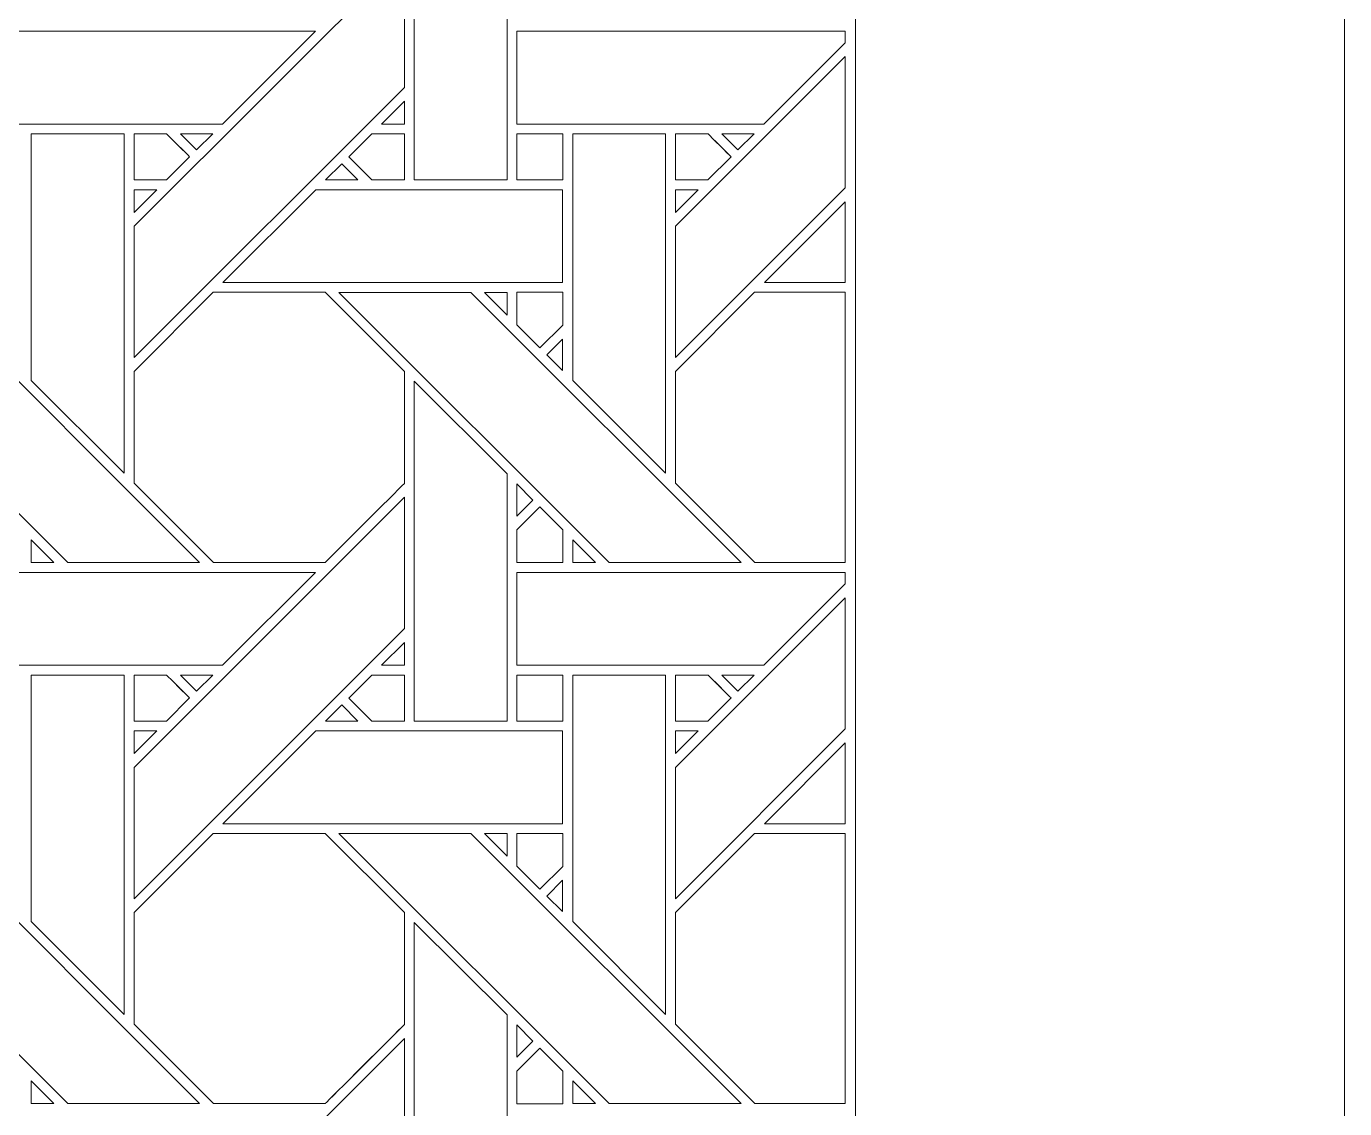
# Model space of a CAD drawing. Header units: inches. Extents: x 3.4 to 21.4, y 0.1 to 18.1.
# Drawn here: x 19.073 to 21.383, y 11.221 to 13.119 of the extents above; entities that cross this region are included whole.
import ezdxf

# ---------------------------------------------------------------- set-up
doc = ezdxf.new("R2010")
doc.units = ezdxf.units.IN
doc.header["$MEASUREMENT"] = 0
doc.layers.add('Design', color=7, linetype='Continuous', lineweight=0)

msp = doc.modelspace()

# ---------------------------------------------------------------- linework, layer by layer
at = {"layer": 'Design'}
for points, knots in [([(3.3829, 18.0948), (3.3829, 18.0948), (3.3829, 0.0948), (3.3829, 0.0948), (3.3829, 0.0948), (21.3829, 0.0948), (21.3829, 0.0948), (21.3829, 0.0948), (21.3829, 18.0948), (21.3829, 18.0948), (21.3829, 18.0948), (3.3829, 18.0948), (3.3829, 18.0948)], [0, 0, 0, 0, 1, 1, 1, 2, 2, 2, 3, 3, 3, 4, 4, 4, 4]), ([(4.2402, 17.2374), (4.2402, 17.2374), (4.2402, 0.9521), (4.2402, 0.9521), (4.2402, 0.9521), (20.5255, 0.9521), (20.5255, 0.9521), (20.5255, 0.9521), (20.5255, 17.2374), (20.5255, 17.2374), (20.5255, 17.2374), (4.2402, 17.2374), (4.2402, 17.2374)], [0, 0, 0, 0, 1, 1, 1, 2, 2, 2, 3, 3, 3, 4, 4, 4, 4]), ([(19.9151, 12.8493), (19.9151, 12.8493), (19.7523, 12.8493), (19.7523, 12.8493), (19.7523, 12.8493), (19.7523, 13.4452), (19.7523, 13.4452), (19.7523, 13.4452), (19.9151, 13.283), (19.9151, 13.283), (19.9151, 13.283), (19.9151, 12.8493), (19.9151, 12.8493)], [0, 0, 0, 0, 1, 1, 1, 2, 2, 2, 3, 3, 3, 4, 4, 4, 4]), ([(19.2615, 12.768), (19.2615, 12.768), (19.7352, 13.2416), (19.7352, 13.2416), (19.7352, 13.2416), (19.7352, 13.0116), (19.7352, 13.0116), (19.7352, 13.0116), (19.2615, 12.5379), (19.2615, 12.5379), (19.2615, 12.5379), (19.2615, 12.768), (19.2615, 12.768)], [0, 0, 0, 0, 1, 1, 1, 2, 2, 2, 3, 3, 3, 4, 4, 4, 4]), ([(18.9836, 12.9474), (18.9836, 12.9474), (18.9836, 13.1101), (18.9836, 13.1101), (18.9836, 13.1101), (19.5793, 13.1101), (19.5793, 13.1101), (19.5793, 13.1101), (19.4166, 12.9474), (19.4166, 12.9474), (19.4166, 12.9474), (18.9836, 12.9474), (18.9836, 12.9474)], [0, 0, 0, 0, 1, 1, 1, 2, 2, 2, 3, 3, 3, 4, 4, 4, 4]), ([(19.9324, 12.9474), (19.9324, 12.9474), (19.9324, 13.1101), (19.9324, 13.1101), (19.9324, 13.1101), (20.5079, 13.1101), (20.5079, 13.1101), (20.5079, 13.1101), (20.5079, 13.0899), (20.5079, 13.0899), (20.5079, 13.0899), (20.3653, 12.9474), (20.3653, 12.9474), (20.3653, 12.9474), (19.9324, 12.9474), (19.9324, 12.9474)], [0, 0, 0, 0, 1, 1, 1, 2, 2, 2, 3, 3, 3, 4, 4, 4, 5, 5, 5, 5]), ([(20.5079, 12.8355), (20.5079, 12.8355), (20.2102, 12.5379), (20.2102, 12.5379), (20.2102, 12.5379), (20.2102, 12.768), (20.2102, 12.768), (20.2102, 12.768), (20.5079, 13.0656), (20.5079, 13.0656), (20.5079, 13.0656), (20.5079, 12.8355), (20.5079, 12.8355)], [0, 0, 0, 0, 1, 1, 1, 2, 2, 2, 3, 3, 3, 4, 4, 4, 4]), ([(19.7352, 12.9872), (19.7352, 12.9872), (19.7352, 12.9474), (19.7352, 12.9474), (19.7352, 12.9474), (19.6954, 12.9474), (19.6954, 12.9474), (19.6954, 12.9474), (19.7352, 12.9872), (19.7352, 12.9872)], [0, 0, 0, 0, 1, 1, 1, 2, 2, 2, 3, 3, 3, 3]), ([(19.2443, 12.9301), (19.2443, 12.9301), (19.2443, 12.335), (19.2443, 12.335), (19.2443, 12.335), (19.0814, 12.4979), (19.0814, 12.4979), (19.0814, 12.4979), (19.0814, 12.9301), (19.0814, 12.9301), (19.0814, 12.9301), (19.2443, 12.9301), (19.2443, 12.9301)], [0, 0, 0, 0, 1, 1, 1, 2, 2, 2, 3, 3, 3, 4, 4, 4, 4]), ([(19.3186, 12.9301), (19.3237, 12.925), (19.3545, 12.8942), (19.3589, 12.8898), (19.3589, 12.8898), (19.3185, 12.8494), (19.3185, 12.8494), (19.3185, 12.8494), (19.2615, 12.8494), (19.2615, 12.8494), (19.2615, 12.8494), (19.2615, 12.9301), (19.2615, 12.9301), (19.2615, 12.9301), (19.3186, 12.9301), (19.3186, 12.9301)], [0, 0, 0, 0, 1, 1, 1, 2, 2, 2, 3, 3, 3, 4, 4, 4, 5, 5, 5, 5]), ([(19.2615, 12.8494), (19.2615, 12.8494), (19.2615, 12.9301), (19.2615, 12.9301), (19.2615, 12.9301), (19.3186, 12.9301), (19.3186, 12.9301), (19.3238, 12.9249), (19.3546, 12.8941), (19.3589, 12.8898), (19.3589, 12.8898), (19.3185, 12.8494), (19.3185, 12.8494), (19.3185, 12.8494), (19.2615, 12.8494), (19.2615, 12.8494)], [0, 0, 0, 0, 1, 1, 1, 2, 2, 2, 3, 3, 3, 4, 4, 4, 5, 5, 5, 5]), ([(19.3429, 12.9301), (19.3429, 12.9301), (19.3994, 12.9301), (19.3994, 12.9301), (19.3994, 12.9301), (19.3711, 12.9019), (19.3711, 12.9019), (19.3711, 12.9019), (19.3429, 12.9301), (19.3429, 12.9301)], [0, 0, 0, 0, 1, 1, 1, 2, 2, 2, 3, 3, 3, 3]), ([(19.7352, 12.9302), (19.7352, 12.9302), (19.7352, 12.8494), (19.7352, 12.8494), (19.7352, 12.8494), (19.6781, 12.8494), (19.6781, 12.8494), (19.6781, 12.8494), (19.6377, 12.8897), (19.6377, 12.8897), (19.6377, 12.8897), (19.6782, 12.9302), (19.6782, 12.9302), (19.6782, 12.9302), (19.7352, 12.9302), (19.7352, 12.9302)], [0, 0, 0, 0, 1, 1, 1, 2, 2, 2, 3, 3, 3, 4, 4, 4, 5, 5, 5, 5]), ([(19.6377, 12.8897), (19.6377, 12.8897), (19.6782, 12.9302), (19.6782, 12.9302), (19.6782, 12.9302), (19.7352, 12.9302), (19.7352, 12.9302), (19.7352, 12.9302), (19.7352, 12.8494), (19.7352, 12.8494), (19.7352, 12.8494), (19.6781, 12.8494), (19.6781, 12.8494), (19.6781, 12.8494), (19.6377, 12.8897), (19.6377, 12.8897)], [0, 0, 0, 0, 1, 1, 1, 2, 2, 2, 3, 3, 3, 4, 4, 4, 5, 5, 5, 5]), ([(20.0127, 12.8494), (20.0127, 12.8494), (19.9324, 12.8494), (19.9324, 12.8494), (19.9324, 12.8494), (19.9324, 12.9301), (19.9324, 12.9301), (19.9324, 12.9301), (20.0127, 12.9301), (20.0127, 12.9301), (20.0127, 12.9301), (20.0127, 12.8494), (20.0127, 12.8494)], [0, 0, 0, 0, 1, 1, 1, 2, 2, 2, 3, 3, 3, 4, 4, 4, 4]), ([(19.9324, 12.8494), (19.9324, 12.8494), (19.9324, 12.9301), (19.9324, 12.9301), (19.9324, 12.9301), (20.0127, 12.9301), (20.0127, 12.9301), (20.0127, 12.9301), (20.0127, 12.8494), (20.0127, 12.8494), (20.0127, 12.8494), (19.9324, 12.8494), (19.9324, 12.8494)], [0, 0, 0, 0, 1, 1, 1, 2, 2, 2, 3, 3, 3, 4, 4, 4, 4]), ([(20.1931, 12.335), (20.1931, 12.335), (20.0302, 12.4979), (20.0302, 12.4979), (20.0302, 12.4979), (20.0302, 12.9301), (20.0302, 12.9301), (20.0302, 12.9301), (20.1931, 12.9301), (20.1931, 12.9301), (20.1931, 12.9301), (20.1931, 12.335), (20.1931, 12.335)], [0, 0, 0, 0, 1, 1, 1, 2, 2, 2, 3, 3, 3, 4, 4, 4, 4]), ([(20.2103, 12.8494), (20.2103, 12.8494), (20.2103, 12.9301), (20.2103, 12.9301), (20.2103, 12.9301), (20.2673, 12.9301), (20.2673, 12.9301), (20.2725, 12.925), (20.3032, 12.8942), (20.3077, 12.8898), (20.3077, 12.8898), (20.2672, 12.8494), (20.2672, 12.8494), (20.2672, 12.8494), (20.2103, 12.8494), (20.2103, 12.8494)], [0, 0, 0, 0, 1, 1, 1, 2, 2, 2, 3, 3, 3, 4, 4, 4, 5, 5, 5, 5]), ([(20.2103, 12.8494), (20.2103, 12.8494), (20.2103, 12.9301), (20.2103, 12.9301), (20.2103, 12.9301), (20.2673, 12.9301), (20.2673, 12.9301), (20.2727, 12.9248), (20.3035, 12.894), (20.3077, 12.8898), (20.3077, 12.8898), (20.2672, 12.8494), (20.2672, 12.8494), (20.2672, 12.8494), (20.2103, 12.8494), (20.2103, 12.8494)], [0, 0, 0, 0, 1, 1, 1, 2, 2, 2, 3, 3, 3, 4, 4, 4, 5, 5, 5, 5]), ([(20.2916, 12.9301), (20.2916, 12.9301), (20.3481, 12.9301), (20.3481, 12.9301), (20.3481, 12.9301), (20.3198, 12.9019), (20.3198, 12.9019), (20.3198, 12.9019), (20.2916, 12.9301), (20.2916, 12.9301)], [0, 0, 0, 0, 1, 1, 1, 2, 2, 2, 3, 3, 3, 3]), ([(19.6256, 12.8776), (19.6256, 12.8776), (19.6538, 12.8493), (19.6538, 12.8493), (19.6538, 12.8493), (19.5973, 12.8493), (19.5973, 12.8493), (19.5973, 12.8493), (19.6256, 12.8776), (19.6256, 12.8776)], [0, 0, 0, 0, 1, 1, 1, 2, 2, 2, 3, 3, 3, 3]), ([(19.3013, 12.8322), (19.3013, 12.8322), (19.2615, 12.7924), (19.2615, 12.7924), (19.2615, 12.7924), (19.2615, 12.8322), (19.2615, 12.8322), (19.2615, 12.8322), (19.3013, 12.8322), (19.3013, 12.8322)], [0, 0, 0, 0, 1, 1, 1, 2, 2, 2, 3, 3, 3, 3]), ([(20.0126, 12.8322), (20.0126, 12.8322), (20.0126, 12.6694), (20.0126, 12.6694), (20.0126, 12.6694), (19.4173, 12.6694), (19.4173, 12.6694), (19.4173, 12.6694), (19.5802, 12.8322), (19.5802, 12.8322), (19.5802, 12.8322), (20.0126, 12.8322), (20.0126, 12.8322)], [0, 0, 0, 0, 1, 1, 1, 2, 2, 2, 3, 3, 3, 4, 4, 4, 4]), ([(20.2501, 12.8322), (20.2501, 12.8322), (20.2102, 12.7924), (20.2102, 12.7924), (20.2102, 12.7924), (20.2102, 12.8322), (20.2102, 12.8322), (20.2102, 12.8322), (20.2501, 12.8322), (20.2501, 12.8322)], [0, 0, 0, 0, 1, 1, 1, 2, 2, 2, 3, 3, 3, 3]), ([(20.3661, 12.6694), (20.3661, 12.6694), (20.5079, 12.8111), (20.5079, 12.8111), (20.5079, 12.8111), (20.5079, 12.6694), (20.5079, 12.6694), (20.5079, 12.6694), (20.3661, 12.6694), (20.3661, 12.6694)], [0, 0, 0, 0, 1, 1, 1, 2, 2, 2, 3, 3, 3, 3]), ([(19.1455, 12.1786), (19.1455, 12.1786), (18.6719, 12.6522), (18.6719, 12.6522), (18.6719, 12.6522), (18.9029, 12.6522), (18.9029, 12.6522), (18.9029, 12.6522), (19.3765, 12.1786), (19.3765, 12.1786), (19.3765, 12.1786), (19.1455, 12.1786), (19.1455, 12.1786)], [0, 0, 0, 0, 1, 1, 1, 2, 2, 2, 3, 3, 3, 4, 4, 4, 4]), ([(19.4002, 12.6523), (19.4002, 12.6523), (19.5965, 12.6523), (19.5965, 12.6523), (19.5965, 12.6523), (19.7352, 12.5135), (19.7352, 12.5135), (19.7352, 12.5135), (19.7352, 12.3173), (19.7352, 12.3173), (19.7174, 12.2994), (19.6055, 12.1876), (19.5965, 12.1786), (19.5965, 12.1786), (19.4008, 12.1786), (19.4008, 12.1786), (19.4008, 12.1786), (19.2615, 12.3179), (19.2615, 12.3179), (19.2615, 12.3179), (19.2615, 12.5135), (19.2615, 12.5135), (19.2615, 12.5135), (19.4002, 12.6523), (19.4002, 12.6523)], [0, 0, 0, 0, 1, 1, 1, 2, 2, 2, 3, 3, 3, 4, 4, 4, 5, 5, 5, 6, 6, 6, 7, 7, 7, 8, 8, 8, 8]), ([(19.7352, 12.3173), (19.7173, 12.2993), (19.6054, 12.1876), (19.5965, 12.1786), (19.5965, 12.1786), (19.4008, 12.1786), (19.4008, 12.1786), (19.4008, 12.1786), (19.2615, 12.3179), (19.2615, 12.3179), (19.2615, 12.3179), (19.2615, 12.5135), (19.2615, 12.5135), (19.2615, 12.5135), (19.4002, 12.6523), (19.4002, 12.6523), (19.4002, 12.6523), (19.5965, 12.6523), (19.5965, 12.6523), (19.5965, 12.6523), (19.7352, 12.5135), (19.7352, 12.5135), (19.7352, 12.5135), (19.7352, 12.3173), (19.7352, 12.3173)], [0, 0, 0, 0, 1, 1, 1, 2, 2, 2, 3, 3, 3, 4, 4, 4, 5, 5, 5, 6, 6, 6, 7, 7, 7, 8, 8, 8, 8]), ([(20.3252, 12.1786), (20.3252, 12.1786), (20.0942, 12.1786), (20.0942, 12.1786), (20.0942, 12.1786), (19.6206, 12.6522), (19.6206, 12.6522), (19.6206, 12.6522), (19.8516, 12.6522), (19.8516, 12.6522), (19.8516, 12.6522), (20.3252, 12.1786), (20.3252, 12.1786)], [0, 0, 0, 0, 1, 1, 1, 2, 2, 2, 3, 3, 3, 4, 4, 4, 4]), ([(19.9151, 12.6522), (19.9151, 12.6522), (19.9151, 12.6124), (19.9151, 12.6124), (19.9151, 12.6124), (19.8757, 12.6522), (19.8757, 12.6522), (19.8757, 12.6522), (19.9151, 12.6522), (19.9151, 12.6522)], [0, 0, 0, 0, 1, 1, 1, 2, 2, 2, 3, 3, 3, 3]), ([(20.0127, 12.6523), (20.0127, 12.6523), (20.0127, 12.5947), (20.0127, 12.5947), (20.0127, 12.5947), (19.9727, 12.5547), (19.9727, 12.5547), (19.9727, 12.5547), (19.9324, 12.5951), (19.9324, 12.5951), (19.9324, 12.5951), (19.9324, 12.6523), (19.9324, 12.6523), (19.9324, 12.6523), (20.0127, 12.6523), (20.0127, 12.6523)], [0, 0, 0, 0, 1, 1, 1, 2, 2, 2, 3, 3, 3, 4, 4, 4, 5, 5, 5, 5]), ([(19.9727, 12.5547), (19.9727, 12.5547), (19.9324, 12.5951), (19.9324, 12.5951), (19.9324, 12.5951), (19.9324, 12.6523), (19.9324, 12.6523), (19.9324, 12.6523), (20.0127, 12.6523), (20.0127, 12.6523), (20.0127, 12.6523), (20.0127, 12.5947), (20.0127, 12.5947), (20.0127, 12.5947), (19.9727, 12.5547), (19.9727, 12.5547)], [0, 0, 0, 0, 1, 1, 1, 2, 2, 2, 3, 3, 3, 4, 4, 4, 5, 5, 5, 5]), ([(20.349, 12.6523), (20.349, 12.6523), (20.5079, 12.6523), (20.5079, 12.6523), (20.5079, 12.6523), (20.5079, 12.1786), (20.5079, 12.1786), (20.5079, 12.1786), (20.3495, 12.1786), (20.3495, 12.1786), (20.3495, 12.1786), (20.2103, 12.3179), (20.2103, 12.3179), (20.2103, 12.3179), (20.2103, 12.5135), (20.2103, 12.5135), (20.2103, 12.5135), (20.349, 12.6523), (20.349, 12.6523)], [0, 0, 0, 0, 1, 1, 1, 2, 2, 2, 3, 3, 3, 4, 4, 4, 5, 5, 5, 6, 6, 6, 6]), ([(20.3495, 12.1786), (20.3495, 12.1786), (20.2103, 12.3179), (20.2103, 12.3179), (20.2103, 12.3179), (20.2103, 12.5135), (20.2103, 12.5135), (20.2103, 12.5135), (20.349, 12.6523), (20.349, 12.6523), (20.349, 12.6523), (20.5079, 12.6523), (20.5079, 12.6523), (20.5079, 12.6523), (20.5079, 12.1786), (20.5079, 12.1786), (20.5079, 12.1786), (20.3495, 12.1786), (20.3495, 12.1786)], [0, 0, 0, 0, 1, 1, 1, 2, 2, 2, 3, 3, 3, 4, 4, 4, 5, 5, 5, 6, 6, 6, 6]), ([(20.0126, 12.5704), (20.0126, 12.5704), (20.0126, 12.5152), (20.0126, 12.5152), (20.0126, 12.5152), (19.9848, 12.5426), (19.9848, 12.5426), (19.9848, 12.5426), (20.0126, 12.5704), (20.0126, 12.5704)], [0, 0, 0, 0, 1, 1, 1, 2, 2, 2, 3, 3, 3, 3]), ([(19.7523, 11.9006), (19.7523, 11.9006), (19.7523, 12.4964), (19.7523, 12.4964), (19.7523, 12.4964), (19.9151, 12.3343), (19.9151, 12.3343), (19.9151, 12.3343), (19.9151, 11.9006), (19.9151, 11.9006), (19.9151, 11.9006), (19.7523, 11.9006), (19.7523, 11.9006)], [0, 0, 0, 0, 1, 1, 1, 2, 2, 2, 3, 3, 3, 4, 4, 4, 4]), ([(19.9324, 12.26), (19.9324, 12.26), (19.9324, 12.3168), (19.9324, 12.3168), (19.9324, 12.3168), (19.9605, 12.2882), (19.9605, 12.2882), (19.9605, 12.2882), (19.9324, 12.26), (19.9324, 12.26)], [0, 0, 0, 0, 1, 1, 1, 2, 2, 2, 3, 3, 3, 3]), ([(19.2615, 11.5892), (19.2615, 11.5892), (19.2615, 11.8193), (19.2615, 11.8193), (19.2615, 11.8193), (19.7352, 12.2929), (19.7352, 12.2929), (19.7352, 12.2929), (19.7352, 12.0628), (19.7352, 12.0628), (19.7352, 12.0628), (19.2615, 11.5892), (19.2615, 11.5892)], [0, 0, 0, 0, 1, 1, 1, 2, 2, 2, 3, 3, 3, 4, 4, 4, 4]), ([(19.9324, 12.1784), (19.9324, 12.1784), (19.9324, 12.2357), (19.9324, 12.2357), (19.9324, 12.2357), (19.9727, 12.276), (19.9727, 12.276), (19.9727, 12.276), (20.0131, 12.2357), (20.0131, 12.2357), (20.0131, 12.2357), (20.0131, 12.1784), (20.0131, 12.1784), (20.0131, 12.1784), (19.9324, 12.1784), (19.9324, 12.1784)], [0, 0, 0, 0, 1, 1, 1, 2, 2, 2, 3, 3, 3, 4, 4, 4, 5, 5, 5, 5]), ([(19.9727, 12.276), (19.9727, 12.276), (20.0131, 12.2357), (20.0131, 12.2357), (20.0131, 12.2357), (20.0131, 12.1784), (20.0131, 12.1784), (20.0131, 12.1784), (19.9324, 12.1784), (19.9324, 12.1784), (19.9324, 12.1784), (19.9324, 12.2357), (19.9324, 12.2357), (19.9324, 12.2357), (19.9727, 12.276), (19.9727, 12.276)], [0, 0, 0, 0, 1, 1, 1, 2, 2, 2, 3, 3, 3, 4, 4, 4, 5, 5, 5, 5]), ([(19.0815, 12.1786), (19.0815, 12.1786), (19.0815, 12.2184), (19.0815, 12.2184), (19.0815, 12.2184), (19.1213, 12.1786), (19.1213, 12.1786), (19.1213, 12.1786), (19.0815, 12.1786), (19.0815, 12.1786)], [0, 0, 0, 0, 1, 1, 1, 2, 2, 2, 3, 3, 3, 3]), ([(20.0303, 12.1786), (20.0303, 12.1786), (20.0303, 12.2184), (20.0303, 12.2184), (20.0303, 12.2184), (20.07, 12.1786), (20.07, 12.1786), (20.07, 12.1786), (20.0303, 12.1786), (20.0303, 12.1786)], [0, 0, 0, 0, 1, 1, 1, 2, 2, 2, 3, 3, 3, 3]), ([(19.4166, 11.9986), (19.4166, 11.9986), (18.9836, 11.9986), (18.9836, 11.9986), (18.9836, 11.9986), (18.9836, 12.1613), (18.9836, 12.1613), (18.9836, 12.1613), (19.5793, 12.1613), (19.5793, 12.1613), (19.5793, 12.1613), (19.4166, 11.9986), (19.4166, 11.9986)], [0, 0, 0, 0, 1, 1, 1, 2, 2, 2, 3, 3, 3, 4, 4, 4, 4]), ([(20.5079, 12.1613), (20.5079, 12.1613), (20.5079, 12.1411), (20.5079, 12.1411), (20.5079, 12.1411), (20.3653, 11.9986), (20.3653, 11.9986), (20.3653, 11.9986), (19.9324, 11.9986), (19.9324, 11.9986), (19.9324, 11.9986), (19.9324, 12.1613), (19.9324, 12.1613), (19.9324, 12.1613), (20.5079, 12.1613), (20.5079, 12.1613)], [0, 0, 0, 0, 1, 1, 1, 2, 2, 2, 3, 3, 3, 4, 4, 4, 5, 5, 5, 5]), ([(20.2102, 11.5892), (20.2102, 11.5892), (20.2102, 11.8193), (20.2102, 11.8193), (20.2102, 11.8193), (20.5079, 12.1169), (20.5079, 12.1169), (20.5079, 12.1169), (20.5079, 11.8868), (20.5079, 11.8868), (20.5079, 11.8868), (20.2102, 11.5892), (20.2102, 11.5892)], [0, 0, 0, 0, 1, 1, 1, 2, 2, 2, 3, 3, 3, 4, 4, 4, 4]), ([(19.7352, 12.0384), (19.7352, 12.0384), (19.7352, 11.9987), (19.7352, 11.9987), (19.7352, 11.9987), (19.6954, 11.9987), (19.6954, 11.9987), (19.6954, 11.9987), (19.7352, 12.0384), (19.7352, 12.0384)], [0, 0, 0, 0, 1, 1, 1, 2, 2, 2, 3, 3, 3, 3]), ([(19.0814, 11.5492), (19.0814, 11.5492), (19.0814, 11.9814), (19.0814, 11.9814), (19.0814, 11.9814), (19.2443, 11.9814), (19.2443, 11.9814), (19.2443, 11.9814), (19.2443, 11.3863), (19.2443, 11.3863), (19.2443, 11.3863), (19.0814, 11.5492), (19.0814, 11.5492)], [0, 0, 0, 0, 1, 1, 1, 2, 2, 2, 3, 3, 3, 4, 4, 4, 4]), ([(19.3186, 11.9814), (19.3237, 11.9763), (19.3545, 11.9455), (19.3589, 11.9411), (19.3589, 11.9411), (19.3185, 11.9006), (19.3185, 11.9006), (19.3185, 11.9006), (19.2615, 11.9006), (19.2615, 11.9006), (19.2615, 11.9006), (19.2615, 11.9814), (19.2615, 11.9814), (19.2615, 11.9814), (19.3186, 11.9814), (19.3186, 11.9814)], [0, 0, 0, 0, 1, 1, 1, 2, 2, 2, 3, 3, 3, 4, 4, 4, 5, 5, 5, 5]), ([(19.3589, 11.9411), (19.3589, 11.9411), (19.3185, 11.9006), (19.3185, 11.9006), (19.3185, 11.9006), (19.2615, 11.9006), (19.2615, 11.9006), (19.2615, 11.9006), (19.2615, 11.9814), (19.2615, 11.9814), (19.2615, 11.9814), (19.3186, 11.9814), (19.3186, 11.9814), (19.3238, 11.9762), (19.3546, 11.9454), (19.3589, 11.9411)], [0, 0, 0, 0, 1, 1, 1, 2, 2, 2, 3, 3, 3, 4, 4, 4, 5, 5, 5, 5]), ([(19.3429, 11.9814), (19.3429, 11.9814), (19.3994, 11.9814), (19.3994, 11.9814), (19.3994, 11.9814), (19.3711, 11.9532), (19.3711, 11.9532), (19.3711, 11.9532), (19.3429, 11.9814), (19.3429, 11.9814)], [0, 0, 0, 0, 1, 1, 1, 2, 2, 2, 3, 3, 3, 3]), ([(19.7352, 11.9814), (19.7352, 11.9814), (19.7352, 11.9006), (19.7352, 11.9006), (19.7352, 11.9006), (19.6781, 11.9006), (19.6781, 11.9006), (19.6781, 11.9006), (19.6377, 11.941), (19.6377, 11.941), (19.6377, 11.941), (19.6782, 11.9814), (19.6782, 11.9814), (19.6782, 11.9814), (19.7352, 11.9814), (19.7352, 11.9814)], [0, 0, 0, 0, 1, 1, 1, 2, 2, 2, 3, 3, 3, 4, 4, 4, 5, 5, 5, 5]), ([(19.7352, 11.9006), (19.7352, 11.9006), (19.6781, 11.9006), (19.6781, 11.9006), (19.6781, 11.9006), (19.6377, 11.941), (19.6377, 11.941), (19.6377, 11.941), (19.6782, 11.9814), (19.6782, 11.9814), (19.6782, 11.9814), (19.7352, 11.9814), (19.7352, 11.9814), (19.7352, 11.9814), (19.7352, 11.9006), (19.7352, 11.9006)], [0, 0, 0, 0, 1, 1, 1, 2, 2, 2, 3, 3, 3, 4, 4, 4, 5, 5, 5, 5]), ([(20.0127, 11.9006), (20.0127, 11.9006), (19.9324, 11.9006), (19.9324, 11.9006), (19.9324, 11.9006), (19.9324, 11.9814), (19.9324, 11.9814), (19.9324, 11.9814), (20.0127, 11.9814), (20.0127, 11.9814), (20.0127, 11.9814), (20.0127, 11.9006), (20.0127, 11.9006)], [0, 0, 0, 0, 1, 1, 1, 2, 2, 2, 3, 3, 3, 4, 4, 4, 4]), ([(19.9324, 11.9006), (19.9324, 11.9006), (19.9324, 11.9814), (19.9324, 11.9814), (19.9324, 11.9814), (20.0127, 11.9814), (20.0127, 11.9814), (20.0127, 11.9814), (20.0127, 11.9006), (20.0127, 11.9006), (20.0127, 11.9006), (19.9324, 11.9006), (19.9324, 11.9006)], [0, 0, 0, 0, 1, 1, 1, 2, 2, 2, 3, 3, 3, 4, 4, 4, 4]), ([(20.1931, 11.3863), (20.1931, 11.3863), (20.0302, 11.5492), (20.0302, 11.5492), (20.0302, 11.5492), (20.0302, 11.9814), (20.0302, 11.9814), (20.0302, 11.9814), (20.1931, 11.9814), (20.1931, 11.9814), (20.1931, 11.9814), (20.1931, 11.3863), (20.1931, 11.3863)], [0, 0, 0, 0, 1, 1, 1, 2, 2, 2, 3, 3, 3, 4, 4, 4, 4]), ([(20.2673, 11.9814), (20.2725, 11.9763), (20.3032, 11.9455), (20.3077, 11.9411), (20.3077, 11.9411), (20.2672, 11.9006), (20.2672, 11.9006), (20.2672, 11.9006), (20.2103, 11.9006), (20.2103, 11.9006), (20.2103, 11.9006), (20.2103, 11.9814), (20.2103, 11.9814), (20.2103, 11.9814), (20.2673, 11.9814), (20.2673, 11.9814)], [0, 0, 0, 0, 1, 1, 1, 2, 2, 2, 3, 3, 3, 4, 4, 4, 5, 5, 5, 5]), ([(20.2103, 11.9006), (20.2103, 11.9006), (20.2103, 11.9814), (20.2103, 11.9814), (20.2103, 11.9814), (20.2673, 11.9814), (20.2673, 11.9814), (20.2727, 11.9761), (20.3035, 11.9452), (20.3077, 11.9411), (20.3077, 11.9411), (20.2672, 11.9006), (20.2672, 11.9006), (20.2672, 11.9006), (20.2103, 11.9006), (20.2103, 11.9006)], [0, 0, 0, 0, 1, 1, 1, 2, 2, 2, 3, 3, 3, 4, 4, 4, 5, 5, 5, 5]), ([(20.2916, 11.9814), (20.2916, 11.9814), (20.3481, 11.9814), (20.3481, 11.9814), (20.3481, 11.9814), (20.3198, 11.9532), (20.3198, 11.9532), (20.3198, 11.9532), (20.2916, 11.9814), (20.2916, 11.9814)], [0, 0, 0, 0, 1, 1, 1, 2, 2, 2, 3, 3, 3, 3]), ([(19.6256, 11.9289), (19.6256, 11.9289), (19.6538, 11.9006), (19.6538, 11.9006), (19.6538, 11.9006), (19.5973, 11.9006), (19.5973, 11.9006), (19.5973, 11.9006), (19.6256, 11.9289), (19.6256, 11.9289)], [0, 0, 0, 0, 1, 1, 1, 2, 2, 2, 3, 3, 3, 3]), ([(19.3013, 11.8835), (19.3013, 11.8835), (19.2615, 11.8436), (19.2615, 11.8436), (19.2615, 11.8436), (19.2615, 11.8835), (19.2615, 11.8835), (19.2615, 11.8835), (19.3013, 11.8835), (19.3013, 11.8835)], [0, 0, 0, 0, 1, 1, 1, 2, 2, 2, 3, 3, 3, 3]), ([(20.0126, 11.8835), (20.0126, 11.8835), (20.0126, 11.7207), (20.0126, 11.7207), (20.0126, 11.7207), (19.4173, 11.7207), (19.4173, 11.7207), (19.4173, 11.7207), (19.5802, 11.8835), (19.5802, 11.8835), (19.5802, 11.8835), (20.0126, 11.8835), (20.0126, 11.8835)], [0, 0, 0, 0, 1, 1, 1, 2, 2, 2, 3, 3, 3, 4, 4, 4, 4]), ([(20.2501, 11.8835), (20.2501, 11.8835), (20.2102, 11.8436), (20.2102, 11.8436), (20.2102, 11.8436), (20.2102, 11.8835), (20.2102, 11.8835), (20.2102, 11.8835), (20.2501, 11.8835), (20.2501, 11.8835)], [0, 0, 0, 0, 1, 1, 1, 2, 2, 2, 3, 3, 3, 3]), ([(20.3661, 11.7207), (20.3661, 11.7207), (20.5079, 11.8624), (20.5079, 11.8624), (20.5079, 11.8624), (20.5079, 11.7207), (20.5079, 11.7207), (20.5079, 11.7207), (20.3661, 11.7207), (20.3661, 11.7207)], [0, 0, 0, 0, 1, 1, 1, 2, 2, 2, 3, 3, 3, 3]), ([(19.3765, 11.2299), (19.3765, 11.2299), (19.1455, 11.2299), (19.1455, 11.2299), (19.1455, 11.2299), (18.6719, 11.7035), (18.6719, 11.7035), (18.6719, 11.7035), (18.9029, 11.7035), (18.9029, 11.7035), (18.9029, 11.7035), (19.3765, 11.2299), (19.3765, 11.2299)], [0, 0, 0, 0, 1, 1, 1, 2, 2, 2, 3, 3, 3, 4, 4, 4, 4]), ([(19.4002, 11.7035), (19.4002, 11.7035), (19.5965, 11.7035), (19.5965, 11.7035), (19.5965, 11.7035), (19.7352, 11.5648), (19.7352, 11.5648), (19.7352, 11.5648), (19.7352, 11.3686), (19.7352, 11.3686), (19.7174, 11.3507), (19.6055, 11.2389), (19.5965, 11.2299), (19.5965, 11.2299), (19.4008, 11.2299), (19.4008, 11.2299), (19.4008, 11.2299), (19.2615, 11.3691), (19.2615, 11.3691), (19.2615, 11.3691), (19.2615, 11.5648), (19.2615, 11.5648), (19.2615, 11.5648), (19.4002, 11.7035), (19.4002, 11.7035)], [0, 0, 0, 0, 1, 1, 1, 2, 2, 2, 3, 3, 3, 4, 4, 4, 5, 5, 5, 6, 6, 6, 7, 7, 7, 8, 8, 8, 8]), ([(19.7352, 11.3686), (19.7173, 11.3506), (19.6054, 11.2388), (19.5965, 11.2299), (19.5965, 11.2299), (19.4008, 11.2299), (19.4008, 11.2299), (19.4008, 11.2299), (19.2615, 11.3691), (19.2615, 11.3691), (19.2615, 11.3691), (19.2615, 11.5648), (19.2615, 11.5648), (19.2615, 11.5648), (19.4002, 11.7035), (19.4002, 11.7035), (19.4002, 11.7035), (19.5965, 11.7035), (19.5965, 11.7035), (19.5965, 11.7035), (19.7352, 11.5648), (19.7352, 11.5648), (19.7352, 11.5648), (19.7352, 11.3686), (19.7352, 11.3686)], [0, 0, 0, 0, 1, 1, 1, 2, 2, 2, 3, 3, 3, 4, 4, 4, 5, 5, 5, 6, 6, 6, 7, 7, 7, 8, 8, 8, 8]), ([(20.0942, 11.2299), (20.0942, 11.2299), (19.6206, 11.7035), (19.6206, 11.7035), (19.6206, 11.7035), (19.8516, 11.7035), (19.8516, 11.7035), (19.8516, 11.7035), (20.3252, 11.2299), (20.3252, 11.2299), (20.3252, 11.2299), (20.0942, 11.2299), (20.0942, 11.2299)], [0, 0, 0, 0, 1, 1, 1, 2, 2, 2, 3, 3, 3, 4, 4, 4, 4]), ([(19.8757, 11.7035), (19.8757, 11.7035), (19.9151, 11.7035), (19.9151, 11.7035), (19.9151, 11.7035), (19.9151, 11.6637), (19.9151, 11.6637), (19.9151, 11.6637), (19.8757, 11.7035), (19.8757, 11.7035)], [0, 0, 0, 0, 1, 1, 1, 2, 2, 2, 3, 3, 3, 3]), ([(20.0127, 11.7035), (20.0127, 11.7035), (20.0127, 11.6459), (20.0127, 11.6459), (20.0127, 11.6459), (19.9727, 11.606), (19.9727, 11.606), (19.9727, 11.606), (19.9324, 11.6463), (19.9324, 11.6463), (19.9324, 11.6463), (19.9324, 11.7035), (19.9324, 11.7035), (19.9324, 11.7035), (20.0127, 11.7035), (20.0127, 11.7035)], [0, 0, 0, 0, 1, 1, 1, 2, 2, 2, 3, 3, 3, 4, 4, 4, 5, 5, 5, 5]), ([(19.9727, 11.606), (19.9727, 11.606), (19.9324, 11.6463), (19.9324, 11.6463), (19.9324, 11.6463), (19.9324, 11.7035), (19.9324, 11.7035), (19.9324, 11.7035), (20.0127, 11.7035), (20.0127, 11.7035), (20.0127, 11.7035), (20.0127, 11.6459), (20.0127, 11.6459), (20.0127, 11.6459), (19.9727, 11.606), (19.9727, 11.606)], [0, 0, 0, 0, 1, 1, 1, 2, 2, 2, 3, 3, 3, 4, 4, 4, 5, 5, 5, 5]), ([(20.349, 11.7035), (20.349, 11.7035), (20.5079, 11.7035), (20.5079, 11.7035), (20.5079, 11.7035), (20.5079, 11.2299), (20.5079, 11.2299), (20.5079, 11.2299), (20.3495, 11.2299), (20.3495, 11.2299), (20.3495, 11.2299), (20.2103, 11.3691), (20.2103, 11.3691), (20.2103, 11.3691), (20.2103, 11.5648), (20.2103, 11.5648), (20.2103, 11.5648), (20.349, 11.7035), (20.349, 11.7035)], [0, 0, 0, 0, 1, 1, 1, 2, 2, 2, 3, 3, 3, 4, 4, 4, 5, 5, 5, 6, 6, 6, 6]), ([(20.3495, 11.2299), (20.3495, 11.2299), (20.2103, 11.3691), (20.2103, 11.3691), (20.2103, 11.3691), (20.2103, 11.5648), (20.2103, 11.5648), (20.2103, 11.5648), (20.349, 11.7035), (20.349, 11.7035), (20.349, 11.7035), (20.5079, 11.7035), (20.5079, 11.7035), (20.5079, 11.7035), (20.5079, 11.2299), (20.5079, 11.2299), (20.5079, 11.2299), (20.3495, 11.2299), (20.3495, 11.2299)], [0, 0, 0, 0, 1, 1, 1, 2, 2, 2, 3, 3, 3, 4, 4, 4, 5, 5, 5, 6, 6, 6, 6]), ([(20.0126, 11.6217), (20.0126, 11.6217), (20.0126, 11.5665), (20.0126, 11.5665), (20.0126, 11.5665), (19.9848, 11.5939), (19.9848, 11.5939), (19.9848, 11.5939), (20.0126, 11.6217), (20.0126, 11.6217)], [0, 0, 0, 0, 1, 1, 1, 2, 2, 2, 3, 3, 3, 3]), ([(19.7523, 10.9519), (19.7523, 10.9519), (19.7523, 11.5477), (19.7523, 11.5477), (19.7523, 11.5477), (19.9151, 11.3856), (19.9151, 11.3856), (19.9151, 11.3856), (19.9151, 10.9519), (19.9151, 10.9519), (19.9151, 10.9519), (19.7523, 10.9519), (19.7523, 10.9519)], [0, 0, 0, 0, 1, 1, 1, 2, 2, 2, 3, 3, 3, 4, 4, 4, 4]), ([(19.9324, 11.3113), (19.9324, 11.3113), (19.9324, 11.3681), (19.9324, 11.3681), (19.9324, 11.3681), (19.9605, 11.3395), (19.9605, 11.3395), (19.9605, 11.3395), (19.9324, 11.3113), (19.9324, 11.3113)], [0, 0, 0, 0, 1, 1, 1, 2, 2, 2, 3, 3, 3, 3]), ([(19.2615, 10.6404), (19.2615, 10.6404), (19.2615, 10.8705), (19.2615, 10.8705), (19.2615, 10.8705), (19.7352, 11.3441), (19.7352, 11.3441), (19.7352, 11.3441), (19.7352, 11.1141), (19.7352, 11.1141), (19.7352, 11.1141), (19.2615, 10.6404), (19.2615, 10.6404)], [0, 0, 0, 0, 1, 1, 1, 2, 2, 2, 3, 3, 3, 4, 4, 4, 4]), ([(19.9324, 11.2297), (19.9324, 11.2297), (19.9324, 11.2869), (19.9324, 11.2869), (19.9324, 11.2869), (19.9727, 11.3273), (19.9727, 11.3273), (19.9727, 11.3273), (20.0131, 11.287), (20.0131, 11.287), (20.0131, 11.287), (20.0131, 11.2297), (20.0131, 11.2297), (20.0131, 11.2297), (19.9324, 11.2297), (19.9324, 11.2297)], [0, 0, 0, 0, 1, 1, 1, 2, 2, 2, 3, 3, 3, 4, 4, 4, 5, 5, 5, 5]), ([(19.9727, 11.3273), (19.9727, 11.3273), (20.0131, 11.287), (20.0131, 11.287), (20.0131, 11.287), (20.0131, 11.2297), (20.0131, 11.2297), (20.0131, 11.2297), (19.9324, 11.2297), (19.9324, 11.2297), (19.9324, 11.2297), (19.9324, 11.2869), (19.9324, 11.2869), (19.9324, 11.2869), (19.9727, 11.3273), (19.9727, 11.3273)], [0, 0, 0, 0, 1, 1, 1, 2, 2, 2, 3, 3, 3, 4, 4, 4, 5, 5, 5, 5]), ([(19.0815, 11.2299), (19.0815, 11.2299), (19.0815, 11.2697), (19.0815, 11.2697), (19.0815, 11.2697), (19.1213, 11.2299), (19.1213, 11.2299), (19.1213, 11.2299), (19.0815, 11.2299), (19.0815, 11.2299)], [0, 0, 0, 0, 1, 1, 1, 2, 2, 2, 3, 3, 3, 3]), ([(20.0303, 11.2299), (20.0303, 11.2299), (20.0303, 11.2697), (20.0303, 11.2697), (20.0303, 11.2697), (20.07, 11.2299), (20.07, 11.2299), (20.07, 11.2299), (20.0303, 11.2299), (20.0303, 11.2299)], [0, 0, 0, 0, 1, 1, 1, 2, 2, 2, 3, 3, 3, 3])]:
    msp.add_open_spline(points, degree=3, knots=knots, dxfattribs=at)

doc.saveas('drawing.dxf')
